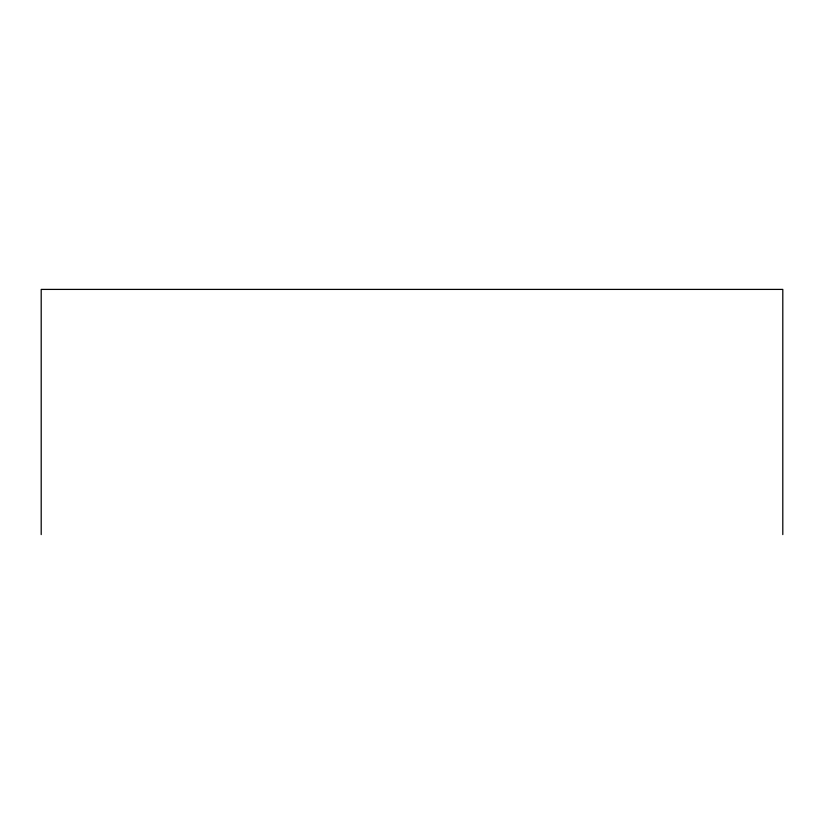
<?xml version="1.0" encoding="UTF-8"?>
<svg xmlns="http://www.w3.org/2000/svg" width="824" height="824" viewBox="0 0 824 824"><rect width="100%" height="100%" fill="white"/><g stroke="black" fill="none" stroke-linecap="round" stroke-linejoin="round"><path stroke-width="1.24" d="M782.8 534.591L782.8 289.409L41.2 289.409L41.2 534.591"/></g></svg>
